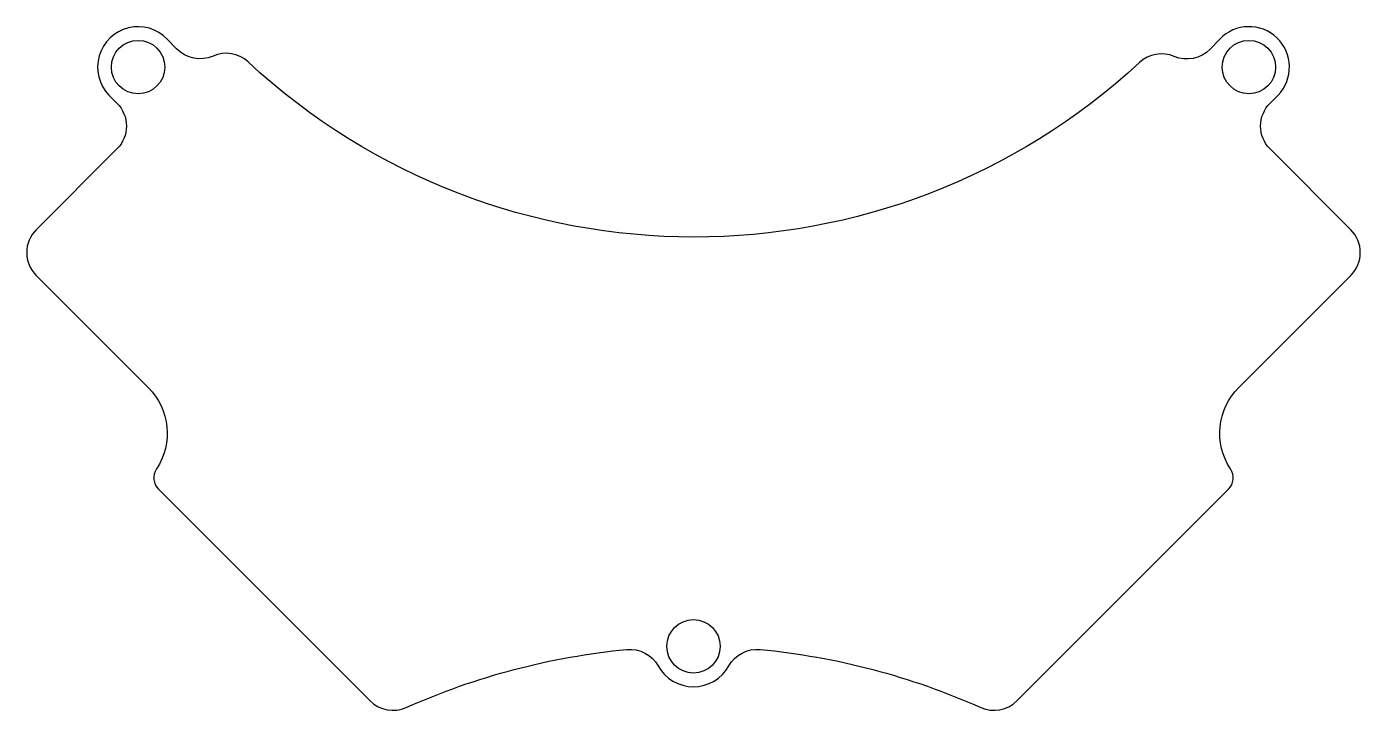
# Model space of a CAD drawing. Header units: millimetres. Extents: x -41.2 to 41.2, y 39.5 to 81.8.
import ezdxf

# ---------------------------------------------------------------- set-up
doc = ezdxf.new("R2010")
doc.units = ezdxf.units.MM
doc.layers.get('0').update_dxf_attribs({"linetype": 'CONTINUOUS'})

msp = doc.modelspace()

# ---------------------------------------------------------------- linework, layer by layer
msp.add_lwpolyline([(-19.975, 40.128, 0.310868), (-17.745, 39.716, -0.081499), (-4.122, 43.304, -0.297938), (-2.185, 42.285, 0.588166), (2.185, 42.285, -0.297938), (4.122, 43.304, -0.081499), (17.745, 39.716, 0.310868), (19.975, 40.128), (33.055, 53.208, 0.356394), (33.183, 54.466, -0.356394), (33.691, 59.501), (40.615, 66.424, 0.414214), (40.615, 69.253), (35.622, 74.246, -0.414214), (35.622, 77.075), (36.119, 77.572, 1), (32.514, 81.037), (31.919, 80.418, -0.310663), (29.699, 79.961, 0.294804), (27.562, 79.586, -0.392354), (-27.52, 79.624, 0.299208), (-29.687, 79.989, -0.314733), (-31.934, 80.434), (-32.514, 81.037, 1), (-36.119, 77.572), (-35.622, 77.075, -0.414214), (-35.622, 74.246), (-40.615, 69.253, 0.414214), (-40.615, 66.424), (-33.691, 59.501, -0.356394), (-33.183, 54.466, 0.356394), (-33.055, 53.208)], format="xyb", close=True)
for centre in [(-34.316, 79.305), (34.316, 79.305), (0, 43.5)]:
    msp.add_circle(centre, 1.65)

doc.saveas('drawing.dxf')
